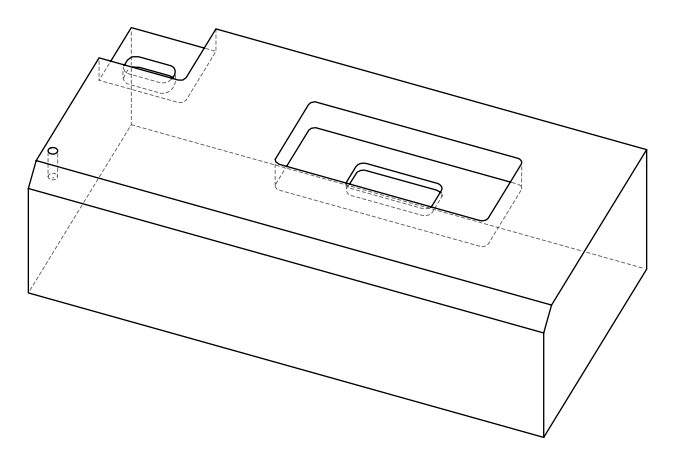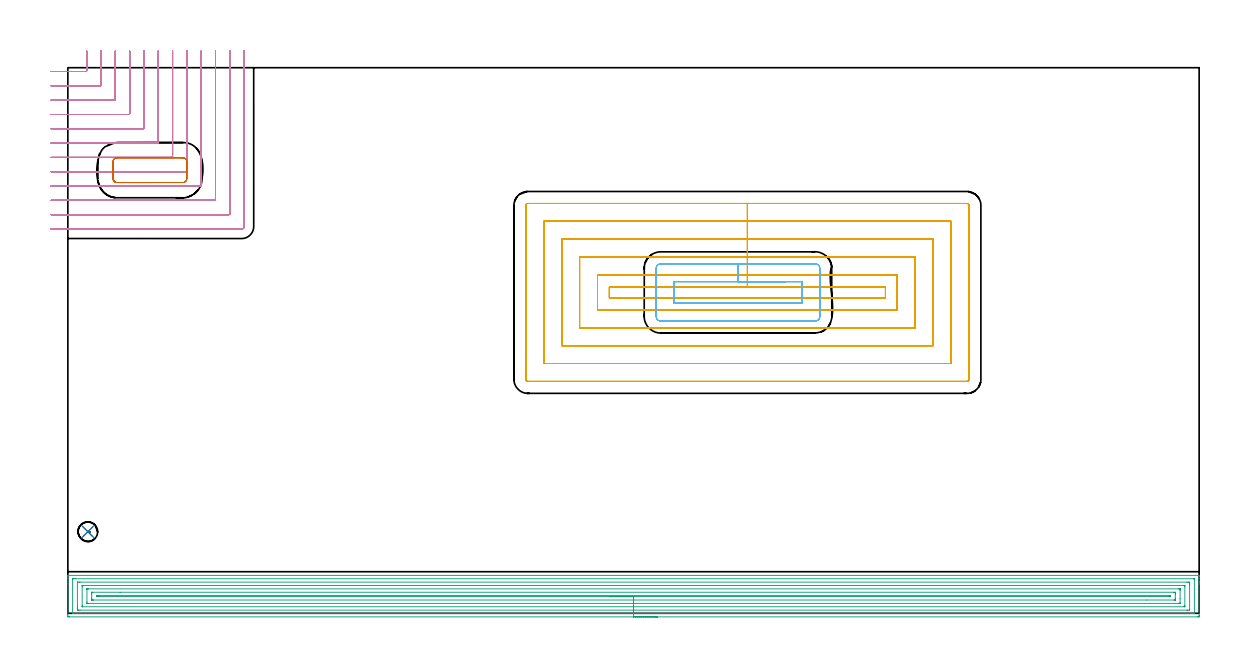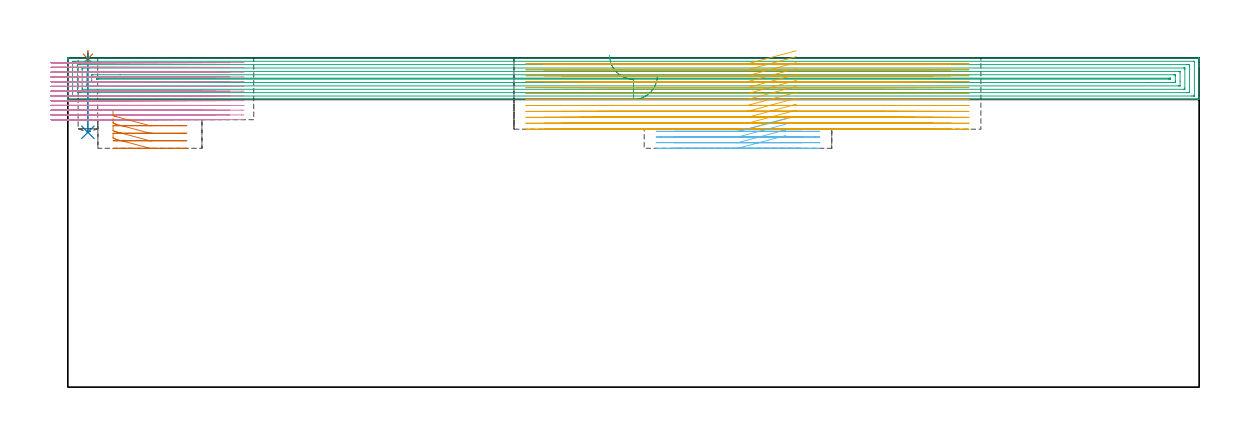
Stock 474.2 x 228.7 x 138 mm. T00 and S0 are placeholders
(PLAN: 7 operations, 5 tool changes, 118.1 min)
(1 SPOT_DRILL | STEP1POCKET | NXT0321_9005460120000 | 0.03 min | 0 mm3)
(2 DRILL_BLIND_HOLE_INTO_CENTER | STEP1POCKET | NXT0301_053 | 0.13 min | 1579 mm3)
(3 AREA_MILL | FG_CHAMFER_SURFACE | UGT0205_001 | 26.76 min | 71773 mm3)
(4 MILL_CORNER_NOTCH_RECTANGULAR | CORNER_NOTCH_RECTANGULAR | NXT0201_009 | Follow Part, ap 2, ae 75% | 31.49 min | 144353 mm3)
(5 MILL_RECTANGULAR_POCKET | POCKET_RECTANGULAR_STRAIGHT | NXT0201_013 | Follow Part, ap 2.5, ae 75% | 55.75 min | 494273 mm3)
(6 MILL_RECTANGULAR_POCKET_1 | POCKET_RECTANGULAR_STRAIGHT_1 | NXT0201_013 | Follow Part, ap 2.5, ae 75% | 2.87 min | 21012 mm3)
(7 MILL_RECTANGULAR_POCKET_2 | POCKET_RECTANGULAR_STRAIGHT_2 | UGT0201_108 | Follow Part, ap 3.175, ae 75% | 1.04 min | 11455 mm3)
(TOOL NXT0321_9005460120000 | NC Spot Drill, 142deg, 12mm, Carbide, Uncoated | D12 PA142 FL30 Z2)
(TOOL NXT0301_053 | Carbide Drill 8.2mm [860.1-0820-025A1-MM 2214] | D8.2 PA140 FL47 Z2)
(TOOL UGT0205_001 | Chamfer Mill 20 x 3 x 45 deg. | D20 FL50 Z2)
(TOOL NXT0201_009 | ENDMILL 8mm [2P460-0800-NA 1630] | D8 FL26 Z6)
(TOOL NXT0201_013 | ENDMILL 10mm | D10 FL30 Z4)
(TOOL UGT0201_108 | End Mill 12.7 mm | D12.7 FL12 Z2)
(OP 1 SPOT_DRILL)
G17 G21 G94 G90
T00 M6
G54
G17 G0 G90 X8.4 Y34.2 S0 M3
G43 Z148. H0
G94 G81 G98 Z137.647 F250. R141.
G80
M5
M2
(OP 2 DRILL_BLIND_HOLE_INTO_CENTER)
G17 G21 G94 G90
T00 M6
G54
G17 G0 G90 X8.4 Y34.2 S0 M3
G43 Z148. H1
G94 G81 G98 Z106.8 F250. R140.
G80
M5
M2
(OP 3 AREA_MILL)
G17 G21 G94 G90
T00 M6
G54
G17 G0 G90 X247.1 Y-1.5 S1061 M3
G43 Z148. H0
Z130.6
G94 G1 X247.062 Z129.728 F250.
X246.948 Z128.863
X246.759 Z128.012
X246.497 Z127.18
X246.163 Z126.374
X245.76 Z125.6
X245.292 Z124.864
X244.76 Z124.172
X244.171 Z123.529
X243.528 Z122.94
X242.836 Z122.408
X242.1 Z121.94
X241.326 Z121.537
X240.52 Z121.203
X239.688 Z120.941
X238.837 Z120.752
X237.972 Z120.638
X237.1 Z120.6
X0.628
X0.246 Y-1.498 Z120.601
X0.01 Y-1.493 Z120.605
X0.004 Y-1.123 Z120.974
X0. Y-0.508 Z121.589
Y12.28 Z134.375
Y14.647 Z136.742
Y15.355 Z137.454
Y15.596 Z137.695
X0.002 Y15.749 Z137.842
X0.01 Y15.897 Z137.988
X0.181 Y15.9 Z138.
X474.019
X474.19 Y15.897 Z137.988
X474.198 Y15.749 Z137.842
X474.2 Y15.595 Z137.695
Y15.355 Z137.454
Y14.647 Z136.742
Y13.417 Z135.514
Y12.895 Z134.989
Y12.28 Z134.375
Y-0.862 Z121.235
X474.197 Y-1.123 Z120.974
X474.19 Y-1.493 Z120.605
X473.954 Y-1.498 Z120.601
X473.572 Y-1.5 Z120.6
X237.1
Y-0.086 Z122.014
X2.416 Y-0.085 Z122.015
X2.25 Y-0.084 Z122.016
X2.058 Y-0.08 Z122.02
X2.017 Y-0.079 Z122.021
X2.01 Y-0.055 Z122.045
X2.006 Y-0.022 Z122.078
X2.001 Y0.159 Z122.259
Y14.178 Z136.278
X2.004 Y14.314 Z136.414
X2.01 Y14.422 Z136.522
X2.015 Y14.479 Z136.579
X2.052 Y14.48 Z136.58
X2.416 Y14.484 Z136.584
X2.581 Y14.485 Z136.585
X3.31 Y14.486 Z136.586
X471.784 Y14.485 Z136.585
X471.95 Y14.484 Z136.584
X472.142 Y14.48 Z136.58
X472.183 Y14.479 Z136.579
X472.19 Y14.455 Z136.555
X472.194 Y14.422 Z136.522
X472.199 Y14.241 Z136.341
Y0.222 Z122.322
X472.196 Y0.086 Z122.186
X472.19 Y-0.022 Z122.078
X472.185 Y-0.079 Z122.021
X472.148 Y-0.08 Z122.02
X471.784 Y-0.085 Z122.015
X471.619
X470.89 Y-0.086 Z122.014
X237.1
Y1.328 Z123.428
X5.098 Y1.329 Z123.429
X4.383 Y1.33 Z123.43
X4.204 Y1.332 Z123.432
X4.033 Y1.335 Z123.435
X4.01 Y1.505 Z123.605
X4.004 Y1.701 Z123.801
X4.001 Y2.381 Z124.481
X4. Y2.581 Z124.681
X4.001 Y12.895 Z134.995
X4.003 Y12.994 Z135.094
X4.007 Y13.044 Z135.144
X4.01 Y13.063 Z135.163
X4.03 Y13.065 Z135.165
X4.204 Y13.068 Z135.168
X4.918 Y13.071 Z135.171
X5.098
X469.102
X469.817 Y13.07 Z135.17
X469.996 Y13.068 Z135.168
X470.167 Y13.065 Z135.165
X470.19 Y12.895 Z134.995
X470.196 Y12.699 Z134.799
X470.199 Y12.019 Z134.119
X470.2 Y11.819 Z133.919
X470.199 Y1.505 Z123.605
X470.197 Y1.405 Z123.505
X470.193 Y1.356 Z123.456
X470.19 Y1.337 Z123.437
X470.17 Y1.334 Z123.434
X469.996 Y1.332 Z123.432
X469.282 Y1.329 Z123.429
X469.102 Y1.328 Z123.428
X237.1
Y2.743 Z124.843
X6.149 Y2.744 Z124.844
X6.088 Y2.745 Z124.845
X6.024 Y2.749 Z124.849
X6.01 Y2.751 Z124.851
X6.007 Y2.772 Z124.872
X6.004 Y2.825 Z124.925
X6. Y3.249 Z125.349
Y11.134 Z133.234
X6.005 Y11.576 Z133.676
X6.008 Y11.63 Z133.73
X6.011 Y11.65 Z133.75
X6.046 Y11.652 Z133.752
X6.186 Y11.655 Z133.755
X6.361 Y11.657 Z133.757
X467.683
X468.051 Y11.656 Z133.756
X468.112 Y11.655 Z133.755
X468.176 Y11.651 Z133.751
X468.19 Y11.649 Z133.749
X468.193 Y11.628 Z133.728
X468.196 Y11.575 Z133.675
X468.2 Y11.151 Z133.251
Y3.265 Z125.365
X468.195 Y2.823 Z124.923
X468.192 Y2.77 Z124.87
X468.189 Y2.75 Z124.85
X468.154 Y2.748 Z124.848
X468.015 Y2.745 Z124.845
X467.839 Y2.743 Z124.843
X237.1
Y4.157 Z126.257
X8.65
X8.234 Y4.159 Z126.259
X8.027 Y4.163 Z126.263
X8.01 Y4.164 Z126.264
X8.006 Y4.182 Z126.282
X8.002 Y4.219 Z126.319
X8.001 Y4.272 Z126.372
X8. Y4.794 Z126.894
Y10.05 Z132.15
X8.002 Y10.145 Z132.245
X8.006 Y10.203 Z132.303
X8.01 Y10.231 Z132.331
X8.024 Y10.236 Z132.336
X8.239 Y10.239 Z132.339
X8.674 Y10.243 Z132.343
X8.698
X465.55
X465.966 Y10.241 Z132.341
X466.173 Y10.237 Z132.337
X466.19 Y10.236 Z132.336
X466.194 Y10.218 Z132.318
X466.198 Y10.181 Z132.281
X466.2 Y10.128 Z132.228
Y9.606 Z131.706
Y6.101 Z128.201
Y4.349 Z126.449
X466.198 Y4.255 Z126.355
X466.194 Y4.197 Z126.297
X466.19 Y4.169 Z126.269
X466.176 Y4.164 Z126.264
X465.961 Y4.16 Z126.26
X465.526 Y4.157 Z126.257
X465.502
X237.1
Y5.571 Z127.671
X10.783
X10.462 Y5.572 Z127.672
X10.141 Y5.575 Z127.675
X10.051 Y5.578 Z127.678
X10.01 Y5.582 Z127.682
X10.007 Y5.615 Z127.715
X10.003 Y5.735 Z127.835
X10.001 Y5.886 Z127.986
X10. Y6.338 Z128.438
Y8.091 Z130.191
X10.001 Y8.514 Z130.614
X10.004 Y8.74 Z130.84
X10.007 Y8.797 Z130.897
X10.01 Y8.819 Z130.919
X10.035 Y8.822 Z130.922
X10.144 Y8.826 Z130.926
X10.462 Y8.828 Z130.928
X21.93 Y8.829 Z130.929
X463.417
X463.738 Y8.828 Z130.928
X464.059 Y8.824 Z130.924
X464.15 Y8.822 Z130.922
X464.19 Y8.818 Z130.918
X464.193 Y8.785 Z130.885
X464.197 Y8.665 Z130.765
X464.199 Y8.514 Z130.614
X464.2 Y8.061 Z130.161
Y6.309 Z128.409
X464.199 Y5.886 Z127.986
X464.196 Y5.659 Z127.759
X464.193 Y5.603 Z127.703
X464.191 Y5.581 Z127.681
X464.165 Y5.578 Z127.678
X464.056 Y5.574 Z127.674
X463.738 Y5.572 Z127.672
X452.262 Y5.571 Z127.671
X237.1
Y6.985 Z129.085
X12.688 Y6.986 Z129.086
X12.25 Y6.988 Z129.088
X12.015 Y6.992 Z129.092
X12.01 Y6.997 Z129.097
X12.006 Y7.001 Z129.101
X12.175 Y7.408 Z129.508
X12.25 Y7.41 Z129.51
X12.48 Y7.413 Z129.513
X12.916 Y7.414 Z129.514
X13.144 Y7.415 Z129.515
X461.722 Y7.414 Z129.514
X461.95 Y7.412 Z129.512
X462.185 Y7.408 Z129.508
X462.19 Y7.403 Z129.503
X462.197 Y7.396 Z129.496
X462.198 Y7.077 Z129.177
X462.197 Y7.037 Z129.137
X462.192 Y7.005 Z129.105
X462.188 Y6.992 Z129.092
X462.168 Y6.991 Z129.091
X461.95 Y6.987 Z129.087
X461.722 Y6.986 Z129.086
X461.494 Y6.985 Z129.085
X237.1
X236.228 Z129.123
X235.364 Z129.237
X234.512 Z129.426
X233.68 Z129.688
X232.874 Z130.022
X232.1 Z130.425
X231.364 Z130.894
X230.672 Z131.425
X230.029 Z132.014
X229.44 Z132.657
X228.909 Z133.35
X228.44 Z134.085
X228.037 Z134.859
X227.703 Z135.665
X227.441 Z136.497
X227.252 Z137.349
X227.138 Z138.214
X227.1 Z139.085
G0 Z148.
M5
M2
(OP 4 MILL_CORNER_NOTCH_RECTANGULAR)
G17 G21 G94 G90
T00 M6
G54
G17 G0 G90 X-7. Y227.1 S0 M3
G43 Z148. H1
Z136.008
G94 G1 X-4. F250.
X7.505 F500.
G3 X7.9 Y227.495 R0.4
G1 Y232.7
Y235.7 F250.
G0 Z148.
X-7. Y221.1
Z136.008
G1 X-4.
X13.505 F500.
G3 X13.9 Y221.495 R0.4
G1 Y232.7
Y235.7 F250.
G0 Z148.
X-7. Y215.1
Z136.008
G1 X-4.
X19.504 F500.
G3 X19.9 Y215.496 R0.4
G1 Y232.7
Y235.7 F250.
G0 Z148.
X-7. Y209.1
Z136.008
G1 X-4.
X25.504 F500.
G3 X25.9 Y209.496 R0.4
G1 Y232.7
Y235.7 F250.
G0 Z148.
X-7. Y203.1
Z136.008
G1 X-4.
X31.504 F500.
G3 X31.9 Y203.496 R0.4
G1 Y232.7
Y235.7 F250.
G0 Z148.
X-7. Y197.1
Z136.008
G1 X-4.
X37.504 F500.
G3 X37.9 Y197.496 R0.4
G1 Y232.7
Y235.7 F250.
G0 Z148.
X-7. Y191.1
Z136.008
G1 X-4.
X43.504 F500.
G3 X43.9 Y191.496 R0.4
G1 Y232.7
Y235.7 F250.
G0 Z148.
X-7. Y185.1
Z136.008
G1 X-4.
X49.503 F500.
G3 X49.9 Y185.497 R0.4
G1 Y232.7
Y235.7 F250.
G0 Z148.
X-7. Y179.1
Z136.008
G1 X-4.
X55.503 F500.
G3 X55.9 Y179.497 R0.4
G1 Y232.7
Y235.7 F250.
G0 Z148.
X-7. Y173.1
Z136.008
G1 X-4.
X61.503 F500.
G3 X61.9 Y173.497 R0.4
G1 Y232.7
Y235.7 F250.
G0 Z148.
X-7. Y167.1
Z136.008
G1 X-4.
X67.503 F500.
G3 X67.9 Y167.497 R0.4
G1 Y232.7
Y235.7 F250.
G0 Z148.
X-7. Y161.1
Z136.008
G1 X-4.
X72.9 F500.
G3 X73.9 Y162.1 R1.
G1 Y232.7
Y235.7 F250.
G0 Z148.
X-7. Y227.1
Z134.015
G1 X-4.
X7.505 F500.
G3 X7.9 Y227.495 R0.4
G1 Y232.7
Y235.7 F250.
G0 Z148.
X-7. Y221.1
Z134.015
G1 X-4.
X13.505 F500.
G3 X13.9 Y221.495 R0.4
G1 Y232.7
Y235.7 F250.
G0 Z148.
X-7. Y215.1
Z134.015
G1 X-4.
X19.504 F500.
G3 X19.9 Y215.496 R0.4
G1 Y232.7
Y235.7 F250.
G0 Z148.
X-7. Y209.1
Z134.015
G1 X-4.
X25.504 F500.
G3 X25.9 Y209.496 R0.4
G1 Y232.7
Y235.7 F250.
G0 Z148.
X-7. Y203.1
Z134.015
G1 X-4.
X31.504 F500.
G3 X31.9 Y203.496 R0.4
G1 Y232.7
Y235.7 F250.
G0 Z148.
X-7. Y197.1
Z134.015
G1 X-4.
X37.504 F500.
G3 X37.9 Y197.496 R0.4
G1 Y232.7
Y235.7 F250.
G0 Z148.
X-7. Y191.1
Z134.015
G1 X-4.
X43.504 F500.
G3 X43.9 Y191.496 R0.4
G1 Y232.7
Y235.7 F250.
G0 Z148.
X-7. Y185.1
Z134.015
G1 X-4.
X49.503 F500.
G3 X49.9 Y185.497 R0.4
G1 Y232.7
Y235.7 F250.
G0 Z148.
X-7. Y179.1
Z134.015
G1 X-4.
X55.503 F500.
G3 X55.9 Y179.497 R0.4
G1 Y232.7
Y235.7 F250.
G0 Z148.
X-7. Y173.1
Z134.015
G1 X-4.
X61.503 F500.
G3 X61.9 Y173.497 R0.4
G1 Y232.7
Y235.7 F250.
G0 Z148.
X-7. Y167.1
Z134.015
G1 X-4.
X67.503 F500.
G3 X67.9 Y167.497 R0.4
G1 Y232.7
Y235.7 F250.
G0 Z148.
X-7. Y161.1
Z134.015
G1 X-4.
X72.9 F500.
G3 X73.9 Y162.1 R1.
G1 Y232.7
Y235.7 F250.
G0 Z148.
X-7. Y227.1
Z132.023
G1 X-4.
X7.505 F500.
G3 X7.9 Y227.495 R0.4
G1 Y232.7
Y235.7 F250.
G0 Z148.
X-7. Y221.1
Z132.023
G1 X-4.
X13.505 F500.
G3 X13.9 Y221.495 R0.4
G1 Y232.7
Y235.7 F250.
G0 Z148.
X-7. Y215.1
Z132.023
G1 X-4.
X19.504 F500.
G3 X19.9 Y215.496 R0.4
G1 Y232.7
Y235.7 F250.
G0 Z148.
X-7. Y209.1
Z132.023
G1 X-4.
X25.504 F500.
G3 X25.9 Y209.496 R0.4
G1 Y232.7
Y235.7 F250.
G0 Z148.
X-7. Y203.1
Z132.023
G1 X-4.
X31.504 F500.
G3 X31.9 Y203.496 R0.4
G1 Y232.7
Y235.7 F250.
G0 Z148.
X-7. Y197.1
Z132.023
G1 X-4.
X37.504 F500.
G3 X37.9 Y197.496 R0.4
G1 Y232.7
Y235.7 F250.
G0 Z148.
X-7. Y191.1
Z132.023
G1 X-4.
X43.504 F500.
G3 X43.9 Y191.496 R0.4
G1 Y232.7
Y235.7 F250.
G0 Z148.
X-7. Y185.1
Z132.023
G1 X-4.
X49.503 F500.
G3 X49.9 Y185.497 R0.4
G1 Y232.7
Y235.7 F250.
G0 Z148.
X-7. Y179.1
Z132.023
G1 X-4.
X55.503 F500.
G3 X55.9 Y179.497 R0.4
G1 Y232.7
Y235.7 F250.
G0 Z148.
X-7. Y173.1
Z132.023
G1 X-4.
X61.503 F500.
G3 X61.9 Y173.497 R0.4
G1 Y232.7
Y235.7 F250.
G0 Z148.
X-7. Y167.1
Z132.023
G1 X-4.
X67.503 F500.
G3 X67.9 Y167.497 R0.4
G1 Y232.7
Y235.7 F250.
G0 Z148.
X-7. Y161.1
Z132.023
G1 X-4.
X72.9 F500.
G3 X73.9 Y162.1 R1.
G1 Y232.7
Y235.7 F250.
G0 Z148.
X-7. Y227.1
Z130.031
G1 X-4.
X7.505 F500.
G3 X7.9 Y227.495 R0.4
G1 Y232.7
Y235.7 F250.
G0 Z148.
X-7. Y221.1
Z130.031
G1 X-4.
X13.505 F500.
G3 X13.9 Y221.495 R0.4
G1 Y232.7
Y235.7 F250.
G0 Z148.
X-7. Y215.1
Z130.031
G1 X-4.
X19.504 F500.
G3 X19.9 Y215.496 R0.4
G1 Y232.7
Y235.7 F250.
G0 Z148.
X-7. Y209.1
Z130.031
G1 X-4.
X25.504 F500.
G3 X25.9 Y209.496 R0.4
G1 Y232.7
Y235.7 F250.
G0 Z148.
X-7. Y203.1
Z130.031
G1 X-4.
X31.504 F500.
G3 X31.9 Y203.496 R0.4
G1 Y232.7
Y235.7 F250.
G0 Z148.
X-7. Y197.1
Z130.031
G1 X-4.
X37.504 F500.
G3 X37.9 Y197.496 R0.4
G1 Y232.7
Y235.7 F250.
G0 Z148.
X-7. Y191.1
Z130.031
G1 X-4.
X43.504 F500.
G3 X43.9 Y191.496 R0.4
G1 Y232.7
Y235.7 F250.
G0 Z148.
X-7. Y185.1
Z130.031
G1 X-4.
X49.503 F500.
G3 X49.9 Y185.497 R0.4
G1 Y232.7
Y235.7 F250.
G0 Z148.
X-7. Y179.1
Z130.031
G1 X-4.
X55.503 F500.
G3 X55.9 Y179.497 R0.4
G1 Y232.7
Y235.7 F250.
G0 Z148.
X-7. Y173.1
Z130.031
G1 X-4.
X61.503 F500.
G3 X61.9 Y173.497 R0.4
G1 Y232.7
Y235.7 F250.
G0 Z148.
X-7. Y167.1
Z130.031
G1 X-4.
X67.503 F500.
G3 X67.9 Y167.497 R0.4
G1 Y232.7
Y235.7 F250.
G0 Z148.
X-7. Y161.1
Z130.031
G1 X-4.
X72.9 F500.
G3 X73.9 Y162.1 R1.
G1 Y232.7
Y235.7 F250.
G0 Z148.
X-7. Y227.1
Z128.038
G1 X-4.
X7.505 F500.
G3 X7.9 Y227.495 R0.4
G1 Y232.7
Y235.7 F250.
G0 Z148.
X-7. Y221.1
Z128.038
G1 X-4.
X13.505 F500.
G3 X13.9 Y221.495 R0.4
G1 Y232.7
Y235.7 F250.
G0 Z148.
X-7. Y215.1
Z128.038
G1 X-4.
X19.504 F500.
G3 X19.9 Y215.496 R0.4
G1 Y232.7
Y235.7 F250.
G0 Z148.
X-7. Y209.1
Z128.038
G1 X-4.
X25.504 F500.
G3 X25.9 Y209.496 R0.4
G1 Y232.7
Y235.7 F250.
G0 Z148.
X-7. Y203.1
Z128.038
G1 X-4.
X31.504 F500.
G3 X31.9 Y203.496 R0.4
G1 Y232.7
Y235.7 F250.
G0 Z148.
X-7. Y197.1
Z128.038
G1 X-4.
X37.504 F500.
G3 X37.9 Y197.496 R0.4
G1 Y232.7
Y235.7 F250.
G0 Z148.
X-7. Y191.1
Z128.038
G1 X-4.
X43.504 F500.
G3 X43.9 Y191.496 R0.4
G1 Y232.7
Y235.7 F250.
G0 Z148.
X-7. Y185.1
Z128.038
G1 X-4.
X49.504 F500.
G3 X49.9 Y185.496 R0.4
G1 Y232.7
Y235.7 F250.
G0 Z148.
X-7. Y179.1
Z128.038
G1 X-4.
X55.503 F500.
G3 X55.9 Y179.497 R0.4
G1 Y232.7
Y235.7 F250.
G0 Z148.
X-7. Y173.1
Z128.038
G1 X-4.
X61.503 F500.
G3 X61.9 Y173.497 R0.4
G1 Y232.7
Y235.7 F250.
G0 Z148.
X-7. Y167.1
Z128.038
G1 X-4.
X67.503 F500.
G3 X67.9 Y167.497 R0.4
G1 Y232.7
Y235.7 F250.
G0 Z148.
X-7. Y161.1
Z128.038
G1 X-4.
X72.9 F500.
G3 X73.9 Y162.1 R1.
G1 Y232.7
Y235.7 F250.
G0 Z148.
X-7. Y227.1
Z126.046
G1 X-4.
X7.505 F500.
G3 X7.9 Y227.495 R0.4
G1 Y232.7
Y235.7 F250.
G0 Z148.
X-7. Y221.1
Z126.046
G1 X-4.
X13.505 F500.
G3 X13.9 Y221.495 R0.4
G1 Y232.7
Y235.7 F250.
G0 Z148.
X-7. Y215.1
Z126.046
G1 X-4.
X19.504 F500.
G3 X19.9 Y215.496 R0.4
G1 Y232.7
Y235.7 F250.
G0 Z148.
X-7. Y209.1
Z126.046
G1 X-4.
X25.504 F500.
G3 X25.9 Y209.496 R0.4
G1 Y232.7
Y235.7 F250.
G0 Z148.
X-7. Y203.1
Z126.046
G1 X-4.
X31.504 F500.
G3 X31.9 Y203.496 R0.4
G1 Y232.7
Y235.7 F250.
G0 Z148.
X-7. Y197.1
Z126.046
G1 X-4.
X37.504 F500.
G3 X37.9 Y197.496 R0.4
G1 Y232.7
Y235.7 F250.
G0 Z148.
X-7. Y191.1
Z126.046
G1 X-4.
X43.504 F500.
G3 X43.9 Y191.496 R0.4
G1 Y232.7
Y235.7 F250.
G0 Z148.
X-7. Y185.1
Z126.046
G1 X-4.
X49.504 F500.
G3 X49.9 Y185.496 R0.4
G1 Y232.7
Y235.7 F250.
G0 Z148.
X-7. Y179.1
Z126.046
G1 X-4.
X55.503 F500.
G3 X55.9 Y179.497 R0.4
G1 Y232.7
Y235.7 F250.
G0 Z148.
X-7. Y173.1
Z126.046
G1 X-4.
X61.503 F500.
G3 X61.9 Y173.497 R0.4
G1 Y232.7
Y235.7 F250.
G0 Z148.
X-7. Y167.1
Z126.046
G1 X-4.
X67.503 F500.
G3 X67.9 Y167.497 R0.4
G1 Y232.7
Y235.7 F250.
G0 Z148.
X-7. Y161.1
Z126.046
G1 X-4.
X72.9 F500.
G3 X73.9 Y162.1 R1.
G1 Y232.7
Y235.7 F250.
G0 Z148.
X-7. Y227.1
Z124.054
G1 X-4.
X7.505 F500.
G3 X7.9 Y227.495 R0.4
G1 Y232.7
Y235.7 F250.
G0 Z148.
X-7. Y221.1
Z124.054
G1 X-4.
X13.505 F500.
G3 X13.9 Y221.495 R0.4
G1 Y232.7
Y235.7 F250.
G0 Z148.
X-7. Y215.1
Z124.054
G1 X-4.
X19.504 F500.
G3 X19.9 Y215.496 R0.4
G1 Y232.7
Y235.7 F250.
G0 Z148.
X-7. Y209.1
Z124.054
G1 X-4.
X25.504 F500.
G3 X25.9 Y209.496 R0.4
G1 Y232.7
Y235.7 F250.
G0 Z148.
X-7. Y203.1
Z124.054
G1 X-4.
X31.504 F500.
G3 X31.9 Y203.496 R0.4
G1 Y232.7
Y235.7 F250.
G0 Z148.
X-7. Y197.1
Z124.054
G1 X-4.
X37.504 F500.
G3 X37.9 Y197.496 R0.4
G1 Y232.7
Y235.7 F250.
G0 Z148.
X-7. Y191.1
Z124.054
G1 X-4.
X43.504 F500.
G3 X43.9 Y191.496 R0.4
G1 Y232.7
Y235.7 F250.
G0 Z148.
X-7. Y185.1
Z124.054
G1 X-4.
X49.504 F500.
G3 X49.9 Y185.496 R0.4
G1 Y232.7
Y235.7 F250.
G0 Z148.
X-7. Y179.1
Z124.054
G1 X-4.
X55.503 F500.
G3 X55.9 Y179.497 R0.4
G1 Y232.7
Y235.7 F250.
G0 Z148.
X-7. Y173.1
Z124.054
G1 X-4.
X61.503 F500.
G3 X61.9 Y173.497 R0.4
G1 Y232.7
Y235.7 F250.
G0 Z148.
X-7. Y167.1
Z124.054
G1 X-4.
X67.503 F500.
G3 X67.9 Y167.497 R0.4
G1 Y232.7
Y235.7 F250.
G0 Z148.
X-7. Y161.1
Z124.054
G1 X-4.
X72.9 F500.
G3 X73.9 Y162.1 R1.
G1 Y232.7
Y235.7 F250.
G0 Z148.
X-7. Y227.1
Z122.062
G1 X-4.
X7.505 F500.
G3 X7.9 Y227.495 R0.4
G1 Y232.7
Y235.7 F250.
G0 Z148.
X-7. Y221.1
Z122.062
G1 X-4.
X13.505 F500.
G3 X13.9 Y221.495 R0.4
G1 Y232.7
Y235.7 F250.
G0 Z148.
X-7. Y215.1
Z122.062
G1 X-4.
X19.504 F500.
G3 X19.9 Y215.496 R0.4
G1 Y232.7
Y235.7 F250.
G0 Z148.
X-7. Y209.1
Z122.062
G1 X-4.
X25.504 F500.
G3 X25.9 Y209.496 R0.4
G1 Y232.7
Y235.7 F250.
G0 Z148.
X-7. Y203.1
Z122.062
G1 X-4.
X31.504 F500.
G3 X31.9 Y203.496 R0.4
G1 Y232.7
Y235.7 F250.
G0 Z148.
X-7. Y197.1
Z122.062
G1 X-4.
X37.504 F500.
G3 X37.9 Y197.496 R0.4
G1 Y232.7
Y235.7 F250.
G0 Z148.
X-7. Y191.1
Z122.062
G1 X-4.
X43.504 F500.
G3 X43.9 Y191.496 R0.4
G1 Y232.7
Y235.7 F250.
G0 Z148.
X-7. Y185.1
Z122.062
G1 X-4.
X49.503 F500.
G3 X49.9 Y185.497 R0.4
G1 Y232.7
Y235.7 F250.
G0 Z148.
X-7. Y179.1
Z122.062
G1 X-4.
X55.503 F500.
G3 X55.9 Y179.497 R0.4
G1 Y232.7
Y235.7 F250.
G0 Z148.
X-7. Y173.1
Z122.062
G1 X-4.
X61.503 F500.
G3 X61.9 Y173.497 R0.4
G1 Y232.7
Y235.7 F250.
G0 Z148.
X-7. Y167.1
Z122.062
G1 X-4.
X67.503 F500.
G3 X67.9 Y167.497 R0.4
G1 Y232.7
Y235.7 F250.
G0 Z148.
X-7. Y161.1
Z122.062
G1 X-4.
X72.9 F500.
G3 X73.9 Y162.1 R1.
G1 Y232.7
Y235.7 F250.
G0 Z148.
X-7. Y227.1
Z120.069
G1 X-4.
X7.505 F500.
G3 X7.9 Y227.495 R0.4
G1 Y232.7
Y235.7 F250.
G0 Z148.
X-7. Y221.1
Z120.069
G1 X-4.
X13.505 F500.
G3 X13.9 Y221.495 R0.4
G1 Y232.7
Y235.7 F250.
G0 Z148.
X-7. Y215.1
Z120.069
G1 X-4.
X19.504 F500.
G3 X19.9 Y215.496 R0.4
G1 Y232.7
Y235.7 F250.
G0 Z148.
X-7. Y209.1
Z120.069
G1 X-4.
X25.504 F500.
G3 X25.9 Y209.496 R0.4
G1 Y232.7
Y235.7 F250.
G0 Z148.
X-7. Y203.1
Z120.069
G1 X-4.
X31.504 F500.
G3 X31.9 Y203.496 R0.4
G1 Y232.7
Y235.7 F250.
G0 Z148.
X-7. Y197.1
Z120.069
G1 X-4.
X37.504 F500.
G3 X37.9 Y197.496 R0.4
G1 Y232.7
Y235.7 F250.
G0 Z148.
X-7. Y191.1
Z120.069
G1 X-4.
X43.504 F500.
G3 X43.9 Y191.496 R0.4
G1 Y232.7
Y235.7 F250.
G0 Z148.
X-7. Y185.1
Z120.069
G1 X-4.
X49.503 F500.
G3 X49.9 Y185.497 R0.4
G1 Y232.7
Y235.7 F250.
G0 Z148.
X-7. Y179.1
Z120.069
G1 X-4.
X55.503 F500.
G3 X55.9 Y179.497 R0.4
G1 Y232.7
Y235.7 F250.
G0 Z148.
X-7. Y173.1
Z120.069
G1 X-4.
X61.503 F500.
G3 X61.9 Y173.497 R0.4
G1 Y232.7
Y235.7 F250.
G0 Z148.
X-7. Y167.1
Z120.069
G1 X-4.
X67.503 F500.
G3 X67.9 Y167.497 R0.4
G1 Y232.7
Y235.7 F250.
G0 Z148.
X-7. Y161.1
Z120.069
G1 X-4.
X72.9 F500.
G3 X73.9 Y162.1 R1.
G1 Y232.7
Y235.7 F250.
G0 Z148.
X-7. Y227.1
Z118.077
G1 X-4.
X7.505 F500.
G3 X7.9 Y227.495 R0.4
G1 Y232.7
Y235.7 F250.
G0 Z148.
X-7. Y221.1
Z118.077
G1 X-4.
X13.505 F500.
G3 X13.9 Y221.495 R0.4
G1 Y232.7
Y235.7 F250.
G0 Z148.
X-7. Y215.1
Z118.077
G1 X-4.
X19.504 F500.
G3 X19.9 Y215.496 R0.4
G1 Y232.7
Y235.7 F250.
G0 Z148.
X-7. Y209.1
Z118.077
G1 X-4.
X25.504 F500.
G3 X25.9 Y209.496 R0.4
G1 Y232.7
Y235.7 F250.
G0 Z148.
X-7. Y203.1
Z118.077
G1 X-4.
X31.504 F500.
G3 X31.9 Y203.496 R0.4
G1 Y232.7
Y235.7 F250.
G0 Z148.
X-7. Y197.1
Z118.077
G1 X-4.
X37.504 F500.
G3 X37.9 Y197.496 R0.4
G1 Y232.7
Y235.7 F250.
G0 Z148.
X-7. Y191.1
Z118.077
G1 X-4.
X43.504 F500.
G3 X43.9 Y191.496 R0.4
G1 Y232.7
Y235.7 F250.
G0 Z148.
X-7. Y185.1
Z118.077
G1 X-4.
X49.503 F500.
G3 X49.9 Y185.497 R0.4
G1 Y232.7
Y235.7 F250.
G0 Z148.
X-7. Y179.1
Z118.077
G1 X-4.
X55.503 F500.
G3 X55.9 Y179.497 R0.4
G1 Y232.7
Y235.7 F250.
G0 Z148.
X-7. Y173.1
Z118.077
G1 X-4.
X61.503 F500.
G3 X61.9 Y173.497 R0.4
G1 Y232.7
Y235.7 F250.
G0 Z148.
X-7. Y167.1
Z118.077
G1 X-4.
X67.503 F500.
G3 X67.9 Y167.497 R0.4
G1 Y232.7
Y235.7 F250.
G0 Z148.
X-7. Y161.1
Z118.077
G1 X-4.
X72.9 F500.
G3 X73.9 Y162.1 R1.
G1 Y232.7
Y235.7 F250.
G0 Z148.
X-7. Y227.1
Z116.085
G1 X-4.
X7.505 F500.
G3 X7.9 Y227.495 R0.4
G1 Y232.7
Y235.7 F250.
G0 Z148.
X-7. Y221.1
Z116.085
G1 X-4.
X13.505 F500.
G3 X13.9 Y221.495 R0.4
G1 Y232.7
Y235.7 F250.
G0 Z148.
X-7. Y215.1
Z116.085
G1 X-4.
X19.504 F500.
G3 X19.9 Y215.496 R0.4
G1 Y232.7
Y235.7 F250.
G0 Z148.
X-7. Y209.1
Z116.085
G1 X-4.
X25.504 F500.
G3 X25.9 Y209.496 R0.4
G1 Y232.7
Y235.7 F250.
G0 Z148.
X-7. Y203.1
Z116.085
G1 X-4.
X31.504 F500.
G3 X31.9 Y203.496 R0.4
G1 Y232.7
Y235.7 F250.
G0 Z148.
X-7. Y197.1
Z116.085
G1 X-4.
X37.504 F500.
G3 X37.9 Y197.496 R0.4
G1 Y232.7
Y235.7 F250.
G0 Z148.
X-7. Y191.1
Z116.085
G1 X-4.
X43.504 F500.
G3 X43.9 Y191.496 R0.4
G1 Y232.7
Y235.7 F250.
G0 Z148.
X-7. Y185.1
Z116.085
G1 X-4.
X49.503 F500.
G3 X49.9 Y185.497 R0.4
G1 Y232.7
Y235.7 F250.
G0 Z148.
X-7. Y179.1
Z116.085
G1 X-4.
X55.503 F500.
G3 X55.9 Y179.497 R0.4
G1 Y232.7
Y235.7 F250.
G0 Z148.
X-7. Y173.1
Z116.085
G1 X-4.
X61.503 F500.
G3 X61.9 Y173.497 R0.4
G1 Y232.7
Y235.7 F250.
G0 Z148.
X-7. Y167.1
Z116.085
G1 X-4.
X67.503 F500.
G3 X67.9 Y167.497 R0.4
G1 Y232.7
Y235.7 F250.
G0 Z148.
X-7. Y161.1
Z116.085
G1 X-4.
X72.9 F500.
G3 X73.9 Y162.1 R1.
G1 Y232.7
Y235.7 F250.
G0 Z148.
X-7. Y227.1
Z114.092
G1 X-4.
X7.505 F500.
G3 X7.9 Y227.495 R0.4
G1 Y232.7
Y235.7 F250.
G0 Z148.
X-7. Y221.1
Z114.092
G1 X-4.
X13.505 F500.
G3 X13.9 Y221.495 R0.4
G1 Y232.7
Y235.7 F250.
G0 Z148.
X-7. Y215.1
Z114.092
G1 X-4.
X19.504 F500.
G3 X19.9 Y215.496 R0.4
G1 Y232.7
Y235.7 F250.
G0 Z148.
X-7. Y209.1
Z114.092
G1 X-4.
X25.504 F500.
G3 X25.9 Y209.496 R0.4
G1 Y232.7
Y235.7 F250.
G0 Z148.
X-7. Y203.1
Z114.092
G1 X-4.
X31.504 F500.
G3 X31.9 Y203.496 R0.4
G1 Y232.7
Y235.7 F250.
G0 Z148.
X-7. Y197.1
Z114.092
G1 X-4.
X37.504 F500.
G3 X37.9 Y197.496 R0.4
G1 Y232.7
Y235.7 F250.
G0 Z148.
X-7. Y191.1
Z114.092
G1 X-4.
X43.504 F500.
G3 X43.9 Y191.496 R0.4
G1 Y232.7
Y235.7 F250.
G0 Z148.
X-7. Y185.1
Z114.092
G1 X-4.
X49.503 F500.
G3 X49.9 Y185.497 R0.4
G1 Y232.7
Y235.7 F250.
G0 Z148.
X-7. Y179.1
Z114.092
G1 X-4.
X55.503 F500.
G3 X55.9 Y179.497 R0.4
G1 Y232.7
Y235.7 F250.
G0 Z148.
X-7. Y173.1
Z114.092
G1 X-4.
X61.503 F500.
G3 X61.9 Y173.497 R0.4
G1 Y232.7
Y235.7 F250.
G0 Z148.
X-7. Y167.1
Z114.092
G1 X-4.
X67.503 F500.
G3 X67.9 Y167.497 R0.4
G1 Y232.7
Y235.7 F250.
G0 Z148.
X-7. Y161.1
Z114.092
G1 X-4.
X72.9 F500.
G3 X73.9 Y162.1 R1.
G1 Y232.7
Y235.7 F250.
G0 Z148.
X-7. Y227.1
Z112.1
G1 X-4.
X7.505 F500.
G3 X7.9 Y227.495 R0.4
G1 Y232.7
Y235.7 F250.
G0 Z148.
X-7. Y221.1
Z112.1
G1 X-4.
X13.505 F500.
G3 X13.9 Y221.495 R0.4
G1 Y232.7
Y235.7 F250.
G0 Z148.
X-7. Y215.1
Z112.1
G1 X-4.
X19.504 F500.
G3 X19.9 Y215.496 R0.4
G1 Y232.7
Y235.7 F250.
G0 Z148.
X-7. Y209.1
Z112.1
G1 X-4.
X25.504 F500.
G3 X25.9 Y209.496 R0.4
G1 Y232.7
Y235.7 F250.
G0 Z148.
X-7. Y203.1
Z112.1
G1 X-4.
X31.504 F500.
G3 X31.9 Y203.496 R0.4
G1 Y232.7
Y235.7 F250.
G0 Z148.
X-7. Y197.1
Z112.1
G1 X-4.
X37.504 F500.
G3 X37.9 Y197.496 R0.4
G1 Y232.7
Y235.7 F250.
G0 Z148.
X-7. Y191.1
Z112.1
G1 X-4.
X43.504 F500.
G3 X43.9 Y191.496 R0.4
G1 Y232.7
Y235.7 F250.
G0 Z148.
X-7. Y185.1
Z112.1
G1 X-4.
X49.503 F500.
G3 X49.9 Y185.497 R0.4
G1 Y232.7
Y235.7 F250.
G0 Z148.
X-7. Y179.1
Z112.1
G1 X-4.
X55.503 F500.
G3 X55.9 Y179.497 R0.4
G1 Y232.7
Y235.7 F250.
G0 Z148.
X-7. Y173.1
Z112.1
G1 X-4.
X61.503 F500.
G3 X61.9 Y173.497 R0.4
G1 Y232.7
Y235.7 F250.
G0 Z148.
X-7. Y167.1
Z112.1
G1 X-4.
X67.503 F500.
G3 X67.9 Y167.497 R0.4
G1 Y232.7
Y235.7 F250.
G0 Z148.
X-7. Y161.1
Z112.1
G1 X-4.
X72.9 F500.
G3 X73.9 Y162.1 R1.
G1 Y232.7
Y235.7 F250.
G0 Z148.
M5
M2
(OP 5 MILL_RECTANGULAR_POCKET)
G17 G21 G94 G90
T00 M6
G54
G17 G0 G90 X305.345 Y136.8 S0 M3
G43 Z148. H0
Z141.
G94 G1 X284.85 Z135.508 F250.
X227. F500.
Y132.2
X342.7
Y136.8
X284.85
Y141.8
X222.
Y127.2
X347.7
Y141.8
X284.85
Y149.3
X214.5
Y119.7
X355.2
Y149.3
X284.85
Y156.8
X207.
Y112.2
X362.7
Y156.8
X284.85
Y164.3
X199.5
Y104.7
X370.2
Y164.3
X284.85
Y171.8
X192.8
G3 X192. Y171. R0.8
G1 Y98.
G3 X192.8 Y97.2 R0.8
G1 X376.9
G3 X377.7 Y98. R0.8
G1 Y171.
G3 X376.9 Y171.8 R0.8
G1 X284.85
X283.85
G0 X305.345 Y136.8 Z138.508
G1 X284.85 Z133.017 F250.
X227. F500.
Y132.2
X342.7
Y136.8
X284.85
Y141.8
X222.
Y127.2
X347.7
Y141.8
X284.85
Y149.3
X214.5
Y119.7
X355.2
Y149.3
X284.85
Y156.8
X207.
Y112.2
X362.7
Y156.8
X284.85
Y164.3
X199.5
Y104.7
X370.2
Y164.3
X284.85
Y171.8
X192.8
G3 X192. Y171. R0.8
G1 Y98.
G3 X192.8 Y97.2 R0.8
G1 X376.9
G3 X377.7 Y98. R0.8
G1 Y171.
G3 X376.9 Y171.8 R0.8
G1 X284.85
X283.85
G0 X305.345 Y136.8 Z136.017
G1 X284.85 Z130.525 F250.
X227. F500.
Y132.2
X342.7
Y136.8
X284.85
Y141.8
X222.
Y127.2
X347.7
Y141.8
X284.85
Y149.3
X214.5
Y119.7
X355.2
Y149.3
X284.85
Y156.8
X207.
Y112.2
X362.7
Y156.8
X284.85
Y164.3
X199.5
Y104.7
X370.2
Y164.3
X284.85
Y171.8
X192.8
G3 X192. Y171. R0.8
G1 Y98.
G3 X192.8 Y97.2 R0.8
G1 X376.9
G3 X377.7 Y98. R0.8
G1 Y171.
G3 X376.9 Y171.8 R0.8
G1 X284.85
X283.85
G0 X305.345 Y136.8 Z133.525
G1 X284.85 Z128.033 F250.
X227. F500.
Y132.2
X342.7
Y136.8
X284.85
Y141.8
X222.
Y127.2
X347.7
Y141.8
X284.85
Y149.3
X214.5
Y119.7
X355.2
Y149.3
X284.85
Y156.8
X207.
Y112.2
X362.7
Y156.8
X284.85
Y164.3
X199.5
Y104.7
X370.2
Y164.3
X284.85
Y171.8
X192.8
G3 X192. Y171. R0.8
G1 Y98.
G3 X192.8 Y97.2 R0.8
G1 X376.9
G3 X377.7 Y98. R0.8
G1 Y171.
G3 X376.9 Y171.8 R0.8
G1 X284.85
X283.85
G0 X305.345 Y136.8 Z131.033
G1 X284.85 Z125.542 F250.
X227. F500.
Y132.2
X342.7
Y136.8
X284.85
Y141.8
X222.
Y127.2
X347.7
Y141.8
X284.85
Y149.3
X214.5
Y119.7
X355.2
Y149.3
X284.85
Y156.8
X207.
Y112.2
X362.7
Y156.8
X284.85
Y164.3
X199.5
Y104.7
X370.2
Y164.3
X284.85
Y171.8
X192.8
G3 X192. Y171. R0.8
G1 Y98.
G3 X192.8 Y97.2 R0.8
G1 X376.9
G3 X377.7 Y98. R0.8
G1 Y171.
G3 X376.9 Y171.8 R0.8
G1 X284.85
X283.85
G0 X305.345 Y136.8 Z128.542
G1 X284.85 Z123.05 F250.
X227. F500.
Y132.2
X342.7
Y136.8
X284.85
Y141.8
X222.
Y127.2
X347.7
Y141.8
X284.85
Y149.3
X214.5
Y119.7
X355.2
Y149.3
X284.85
Y156.8
X207.
Y112.2
X362.7
Y156.8
X284.85
Y164.3
X199.5
Y104.7
X370.2
Y164.3
X284.85
Y171.8
X192.8
G3 X192. Y171. R0.8
G1 Y98.
G3 X192.8 Y97.2 R0.8
G1 X376.9
G3 X377.7 Y98. R0.8
G1 Y171.
G3 X376.9 Y171.8 R0.8
G1 X284.85
X283.85
G0 X305.345 Y136.8 Z126.05
G1 X284.85 Z120.558 F250.
X227. F500.
Y132.2
X342.7
Y136.8
X284.85
Y141.8
X222.
Y127.2
X347.7
Y141.8
X284.85
Y149.3
X214.5
Y119.7
X355.2
Y149.3
X284.85
Y156.8
X207.
Y112.2
X362.7
Y156.8
X284.85
Y164.3
X199.5
Y104.7
X370.2
Y164.3
X284.85
Y171.8
X192.8
G3 X192. Y171. R0.8
G1 Y98.
G3 X192.8 Y97.2 R0.8
G1 X376.9
G3 X377.7 Y98. R0.8
G1 Y171.
G3 X376.9 Y171.8 R0.8
G1 X284.85
X283.85
G0 X305.345 Y136.8 Z123.558
G1 X284.85 Z118.067 F250.
X227. F500.
Y132.2
X342.7
Y136.8
X284.85
Y141.8
X222.
Y127.2
X347.7
Y141.8
X284.85
Y149.3
X214.5
Y119.7
X355.2
Y149.3
X284.85
Y156.8
X207.
Y112.2
X362.7
Y156.8
X284.85
Y164.3
X199.5
Y104.7
X370.2
Y164.3
X284.85
Y171.8
X192.8
G3 X192. Y171. R0.8
G1 Y98.
G3 X192.8 Y97.2 R0.8
G1 X376.9
G3 X377.7 Y98. R0.8
G1 Y171.
G3 X376.9 Y171.8 R0.8
G1 X284.85
X283.85
G0 X305.345 Y136.8 Z121.067
G1 X284.85 Z115.575 F250.
X227. F500.
Y132.2
X342.7
Y136.8
X284.85
Y141.8
X222.
Y127.2
X347.7
Y141.8
X284.85
Y149.3
X214.5
Y119.7
X355.2
Y149.3
X284.85
Y156.8
X207.
Y112.2
X362.7
Y156.8
X284.85
Y164.3
X199.5
Y104.7
X370.2
Y164.3
X284.85
Y171.8
X192.8
G3 X192. Y171. R0.8
G1 Y98.
G3 X192.8 Y97.2 R0.8
G1 X376.9
G3 X377.7 Y98. R0.8
G1 Y171.
G3 X376.9 Y171.8 R0.8
G1 X284.85
X283.85
G0 X305.345 Y136.8 Z118.575
G1 X284.85 Z113.083 F250.
X227. F500.
Y132.2
X342.7
Y136.8
X284.85
Y141.8
X222.
Y127.2
X347.7
Y141.8
X284.85
Y149.3
X214.5
Y119.7
X355.2
Y149.3
X284.85
Y156.8
X207.
Y112.2
X362.7
Y156.8
X284.85
Y164.3
X199.5
Y104.7
X370.2
Y164.3
X284.85
Y171.8
X192.8
G3 X192. Y171. R0.8
G1 Y98.
G3 X192.8 Y97.2 R0.8
G1 X376.9
G3 X377.7 Y98. R0.8
G1 Y171.
G3 X376.9 Y171.8 R0.8
G1 X284.85
X283.85
G0 X305.345 Y136.8 Z116.083
G1 X284.85 Z110.592 F250.
X227. F500.
Y132.2
X342.7
Y136.8
X284.85
Y141.8
X222.
Y127.2
X347.7
Y141.8
X284.85
Y149.3
X214.5
Y119.7
X355.2
Y149.3
X284.85
Y156.8
X207.
Y112.2
X362.7
Y156.8
X284.85
Y164.3
X199.5
Y104.7
X370.2
Y164.3
X284.85
Y171.8
X192.8
G3 X192. Y171. R0.8
G1 Y98.
G3 X192.8 Y97.2 R0.8
G1 X376.9
G3 X377.7 Y98. R0.8
G1 Y171.
G3 X376.9 Y171.8 R0.8
G1 X284.85
X283.85
G0 X305.345 Y136.8 Z113.592
G1 X284.85 Z108.1 F250.
X227. F500.
Y132.2
X342.7
Y136.8
X284.85
Y141.8
X222.
Y127.2
X347.7
Y141.8
X284.85
Y149.3
X214.5
Y119.7
X355.2
Y149.3
X284.85
Y156.8
X207.
Y112.2
X362.7
Y156.8
X284.85
Y164.3
X199.5
Y104.7
X370.2
Y164.3
X284.85
Y171.8
X192.8
G3 X192. Y171. R0.8
G1 Y98.
G3 X192.8 Y97.2 R0.8
G1 X376.9
G3 X377.7 Y98. R0.8
G1 Y171.
G3 X376.9 Y171.8 R0.8
G1 X284.85
X283.85
G0 Z148.
M5
M2
(OP 6 MILL_RECTANGULAR_POCKET_1)
G17 G21 G94 G90
T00 M6
G54
G17 G0 G90 X300.936 Y139. S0 M3
G43 Z148. H0
Z112.575
G94 G1 X280.9 Z107.206 F250.
X254.1 F500.
Y130.
X307.7
Y139.
X280.9
Y146.5
X248.5
G3 X246.6 Y144.6 R1.9
G1 Y124.4
G3 X248.5 Y122.5 R1.9
G1 X313.3
G3 X315.2 Y124.4 R1.9
G1 Y144.6
G3 X313.3 Y146.5 R1.9
G1 X280.9
X279.9
G0 X300.936 Y139. Z110.206
G1 X280.9 Z104.837 F250.
X254.1 F500.
Y130.
X307.7
Y139.
X280.9
Y146.5
X248.5
G3 X246.6 Y144.6 R1.9
G1 Y124.4
G3 X248.5 Y122.5 R1.9
G1 X313.3
G3 X315.2 Y124.4 R1.9
G1 Y144.6
G3 X313.3 Y146.5 R1.9
G1 X280.9
X279.9
G0 X300.936 Y139. Z107.837
G1 X280.9 Z102.469 F250.
X254.1 F500.
Y130.
X307.7
Y139.
X280.9
Y146.5
X248.5
G3 X246.6 Y144.6 R1.9
G1 Y124.4
G3 X248.5 Y122.5 R1.9
G1 X313.3
G3 X315.2 Y124.4 R1.9
G1 Y144.6
G3 X313.3 Y146.5 R1.9
G1 X280.9
X279.9
G0 X300.936 Y139. Z105.469
G1 X280.9 Z100.1 F250.
X254.1 F500.
Y130.
X307.7
Y139.
X280.9
Y146.5
X248.5
G3 X246.6 Y144.6 R1.9
G1 Y124.4
G3 X248.5 Y122.5 R1.9
G1 X313.3
G3 X315.2 Y124.4 R1.9
G1 Y144.6
G3 X313.3 Y146.5 R1.9
G1 X280.9
X279.9
G0 Z148.
M5
M2
(OP 7 MILL_RECTANGULAR_POCKET_2)
G17 G21 G94 G90
T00 M6
G54
G17 G0 G90 X18.95 Y188.788 S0 M3
G43 Z148. H0
Z115.733
G94 G1 Y182.071 Z113.934 F250.
X19.009 Y181.743 Z113.844
X19.134 Y181.433 Z113.755
X19.318 Y181.154 Z113.665
X19.554 Y180.918 Z113.576
X19.833 Y180.734 Z113.486
X20.143 Y180.609 Z113.397
X20.471 Y180.55 Z113.307
X34.4 Z109.575
X48.2 F500.
G3 X49.85 Y182.2 R1.65
G1 Y189.3
G3 X48.2 Y190.95 R1.65
G1 X20.6
G3 X18.95 Y189.3 R1.65
G1 Y182.2
G3 X20.6 Y180.55 R1.65
G1 X34.4
X35.4
G0 X18.95 Y188.788 Z112.575
G1 Y182.071 Z110.775 F250.
X19.009 Y181.743 Z110.686
X19.134 Y181.433 Z110.596
X19.318 Y181.154 Z110.507
X19.554 Y180.918 Z110.417
X19.833 Y180.734 Z110.328
X20.143 Y180.609 Z110.238
X20.471 Y180.55 Z110.149
X34.4 Z106.417
X48.2 F500.
G3 X49.85 Y182.2 R1.65
G1 Y189.3
G3 X48.2 Y190.95 R1.65
G1 X20.6
G3 X18.95 Y189.3 R1.65
G1 Y182.2
G3 X20.6 Y180.55 R1.65
G1 X34.4
X35.4
G0 X18.95 Y188.788 Z109.417
G1 Y182.071 Z107.617 F250.
X19.009 Y181.743 Z107.528
X19.134 Y181.433 Z107.438
X19.318 Y181.154 Z107.348
X19.554 Y180.918 Z107.259
X19.833 Y180.734 Z107.169
X20.143 Y180.609 Z107.08
X20.471 Y180.55 Z106.99
X34.4 Z103.258
X48.2 F500.
G3 X49.85 Y182.2 R1.65
G1 Y189.3
G3 X48.2 Y190.95 R1.65
G1 X20.6
G3 X18.95 Y189.3 R1.65
G1 Y182.2
G3 X20.6 Y180.55 R1.65
G1 X34.4
X35.4
G0 X18.95 Y188.788 Z106.258
G1 Y182.071 Z104.459 F250.
X19.009 Y181.743 Z104.369
X19.134 Y181.433 Z104.28
X19.318 Y181.154 Z104.19
X19.554 Y180.918 Z104.101
X19.833 Y180.734 Z104.011
X20.143 Y180.609 Z103.922
X20.471 Y180.55 Z103.832
X34.4 Z100.1
X48.2 F500.
G3 X49.85 Y182.2 R1.65
G1 Y189.3
G3 X48.2 Y190.95 R1.65
G1 X20.6
G3 X18.95 Y189.3 R1.65
G1 Y182.2
G3 X20.6 Y180.55 R1.65
G1 X34.4
X35.4
G0 Z148.
M5
M2
